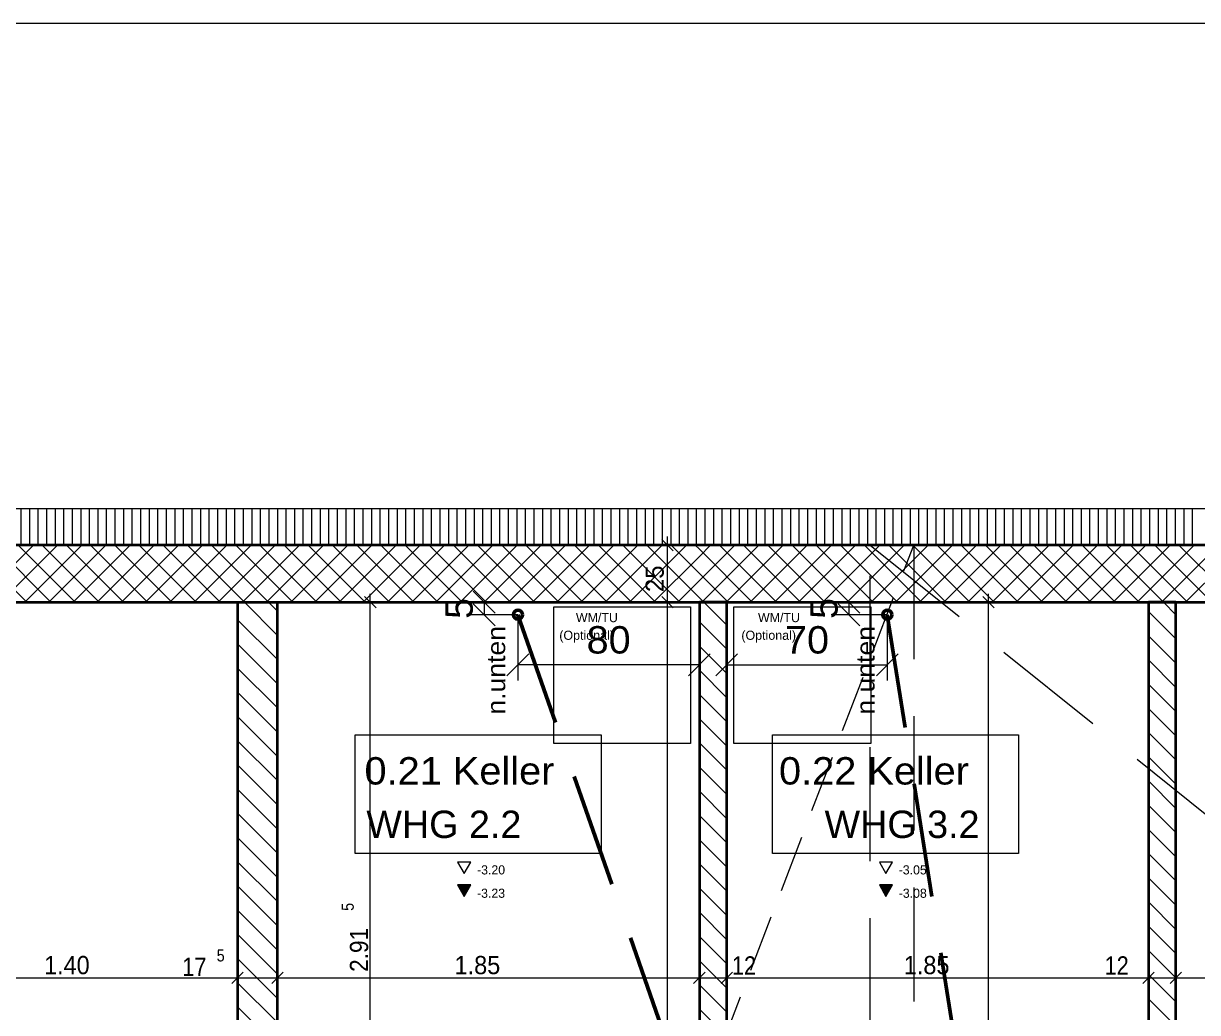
# Model space of a CAD drawing. Header units: millimetres. Extents: x -3497 to 2618, y -1809 to 2456.
# Drawn here: x -2502 to -1987, y 1948 to 2381 of the extents above; entities that cross this region are included whole.
import ezdxf
from ezdxf.enums import TextEntityAlignment as Align

# ---------------------------------------------------------------- set-up
doc = ezdxf.new("R2010")
doc.units = ezdxf.units.MM
doc.header["$LTSCALE"] = 100
doc.linetypes.add('HIDDEN', pattern=[0.375, 0.25, -0.125])
doc.linetypes.add('HIDDENX2', pattern=[0.75, 0.5, -0.25])
for name, color, linetype, true_color in [('00_Anm.FP', 7, 'Continuous', 0x00c0ff), ('10-0.03 Solid', 3, 'Continuous', 0x00ff00), ('10-0.05 Solid', 1, 'Continuous', 0xff0000), ('20-Beton', 9, 'Continuous', 0x808080), ('30-Text', 7, 'Continuous', 0xff8000), ('30-Text 6', 3, 'Continuous', 0x00ff00), ('40-Raumstempel', 7, 'Continuous', 0x000000), ('50-Sanitärapparate', 6, 'Continuous', 0xff00ff), ('50-Türen&Fenster', 9, 'Continuous', 0x808080), ('Layer31', 9, 'Continuous', 0x808080)]:
    doc.layers.add(name, color=color, linetype=linetype, true_color=true_color)
for name, color, linetype in [('10-0.05 Strichpunkt', 7, 'Continuous'), ('10-0.25 Solid', 7, 'Continuous'), ('Layer34', 7, 'Continuous')]:
    doc.layers.add(name, color=color, linetype=linetype)
doc.styles.add('Arial', font='arial.ttf')
doc.dimstyles.new('ISO-25', dxfattribs={"dimtxt": 2.5, "dimasz": 2.5, "dimexe": 1.25, "dimexo": 0.625, "dimtad": 1, "dimtxsty": 'Standard', "dimcen": 2.5, "dimadec": 0, "dimazin": 0, "dimtfac": 1, "dimtmove": 0, "dimatfit": 3, "dimfxl": 0, "dimarcsym": 0})

# ---------------------------------------------------------------- blocks, each defined once
blk = doc.blocks.new('*D278')
at = {"layer": '10-0.05 Strichpunkt', "color": 6, "linetype": 'Continuous', "lineweight": 13, "true_color": 0xff00ff}
for p, q in [((-2295.2, 2122.68), (-2304.8, 2132.28)), ((-2294.98, 2127.48), (-2306.86, 2127.48)), ((-2304.8, 2126.8), (-2295.2, 2117.2)), ((-2300, 2127.48), (-2300, 2122)), ((-2300, 2127.48), (-2300, 2127.48)), ((-2285.19, 2122), (-2306.86, 2122)), ((-2300, 2122), (-2300, 2122))]:
    blk.add_line(p, q, dxfattribs=at)
at = {"layer": '10-0.05 Strichpunkt', "color": 6, "linetype": 'Continuous', "lineweight": 13, "true_color": 0xff00ff, "style": 'Arial', "width": 0.974227}
blk.add_text('5', height=12, rotation=90, dxfattribs=at).set_placement((-2305, 2120.2), (-2305, 2129.27), align=Align.FIT)
blk = doc.blocks.new('_Oblique')
at = {"color": 0, "linetype": 'ByBlock', "lineweight": -2}
blk.add_line((-0.5, -0.5), (0.5, 0.5), dxfattribs=at)
blk = doc.blocks.new('*D279')
at = {"layer": '10-0.05 Strichpunkt', "color": 6, "linetype": 'Continuous', "lineweight": 13, "true_color": 0xff00ff}
for p, q in [((-2135.2, 2122.68), (-2144.8, 2132.28)), ((-2137.9, 2127.48), (-2146.86, 2127.48)), ((-2144.8, 2126.8), (-2135.2, 2117.2)), ((-2140, 2127.48), (-2140, 2122)), ((-2140, 2127.48), (-2140, 2127.48)), ((-2123.19, 2122), (-2146.86, 2122)), ((-2140, 2122), (-2140, 2122))]:
    blk.add_line(p, q, dxfattribs=at)
at = {"layer": '10-0.05 Strichpunkt', "color": 6, "linetype": 'Continuous', "lineweight": 13, "true_color": 0xff00ff, "style": 'Arial', "width": 0.974227}
blk.add_text('5', height=12, rotation=90, dxfattribs=at).set_placement((-2145, 2120.2), (-2145, 2129.27), align=Align.FIT)
blk = doc.blocks.new('*D280')
at = {"layer": '10-0.05 Strichpunkt', "color": 6, "linetype": 'Continuous', "lineweight": 13, "true_color": 0xff00ff}
for p, q in [((-2285.19, 2122), (-2285.19, 2093.14)), ((-2205.63, 2097.52), (-2205.63, 2106.86)), ((-2289.99, 2095.2), (-2280.39, 2104.8)), ((-2200.83, 2104.8), (-2210.43, 2095.2)), ((-2205.63, 2100), (-2285.19, 2100))]:
    blk.add_line(p, q, dxfattribs=at)
at = {"layer": '10-0.05 Strichpunkt', "color": 6, "linetype": 'Continuous', "lineweight": 13, "true_color": 0xff00ff, "style": 'Arial', "width": 1.03866}
blk.add_text('80', height=12, dxfattribs=at).set_placement((-2255.08, 2105), (-2235.74, 2105), align=Align.FIT)
blk = doc.blocks.new('*D281')
at = {"layer": '10-0.05 Strichpunkt', "color": 6, "linetype": 'Continuous', "lineweight": 13, "true_color": 0xff00ff}
for p, q in [((-2123.19, 2122), (-2123.19, 2093.14)), ((-2198.43, 2095.2), (-2188.83, 2104.8)), ((-2193.63, 2102.74), (-2193.63, 2093.14)), ((-2118.39, 2104.8), (-2127.99, 2095.2)), ((-2193.63, 2100), (-2123.19, 2100))]:
    blk.add_line(p, q, dxfattribs=at)
at = {"layer": '10-0.05 Strichpunkt', "color": 6, "linetype": 'Continuous', "lineweight": 13, "true_color": 0xff00ff, "style": 'Arial', "width": 1.03866}
blk.add_text('70', height=12, dxfattribs=at).set_placement((-2168.08, 2105), (-2148.74, 2105), align=Align.FIT)
blk = doc.blocks.new('*X431')
at = {"layer": '40-Raumstempel', "color": 18, "linetype": 'Continuous', "lineweight": 13, "true_color": 0x000000}
for p, q in [((-2990.7, 2168.48), (-2990.7, 2152.48)), ((-2986.95, 2168.48), (-2986.95, 2152.48)), ((-2983.2, 2168.48), (-2983.2, 2152.48)), ((-2979.45, 2168.48), (-2979.45, 2152.48)), ((-2975.7, 2168.48), (-2975.7, 2152.48)), ((-2971.95, 2168.48), (-2971.95, 2152.48)), ((-2968.2, 2168.48), (-2968.2, 2152.48)), ((-2964.45, 2168.48), (-2964.45, 2152.48)), ((-2960.7, 2168.48), (-2960.7, 2152.48)), ((-2956.95, 2168.48), (-2956.95, 2152.48)), ((-2953.2, 2168.48), (-2953.2, 2152.48)), ((-2949.45, 2168.48), (-2949.45, 2152.48)), ((-2945.7, 2168.48), (-2945.7, 2152.48)), ((-2941.95, 2168.48), (-2941.95, 2152.48)), ((-2938.2, 2168.48), (-2938.2, 2152.48)), ((-2934.45, 2168.48), (-2934.45, 2152.48)), ((-2930.7, 2168.48), (-2930.7, 2152.48)), ((-2926.95, 2168.48), (-2926.95, 2152.48)), ((-2923.2, 2168.48), (-2923.2, 2152.48)), ((-2919.45, 2168.48), (-2919.45, 2152.48)), ((-2915.7, 2168.48), (-2915.7, 2152.48)), ((-2911.95, 2168.48), (-2911.95, 2152.48)), ((-2908.2, 2168.48), (-2908.2, 2152.48)), ((-2904.45, 2168.48), (-2904.45, 2152.48)), ((-2900.7, 2168.48), (-2900.7, 2152.48)), ((-2896.95, 2168.48), (-2896.95, 2152.48)), ((-2893.2, 2168.48), (-2893.2, 2152.48)), ((-2889.45, 2168.48), (-2889.45, 2152.48)), ((-2885.7, 2168.48), (-2885.7, 2152.48)), ((-2881.95, 2168.48), (-2881.95, 2152.48)), ((-2878.2, 2168.48), (-2878.2, 2152.48)), ((-2874.45, 2168.48), (-2874.45, 2152.48)), ((-2870.7, 2168.48), (-2870.7, 2152.48)), ((-2866.95, 2168.48), (-2866.95, 2152.48)), ((-2863.2, 2168.48), (-2863.2, 2152.48)), ((-2859.45, 2168.48), (-2859.45, 2152.48)), ((-2855.7, 2168.48), (-2855.7, 2152.48)), ((-2851.95, 2168.48), (-2851.95, 2152.48)), ((-2848.2, 2168.48), (-2848.2, 2152.48)), ((-2844.45, 2168.48), (-2844.45, 2152.48)), ((-2840.7, 2168.48), (-2840.7, 2152.48)), ((-2836.95, 2168.48), (-2836.95, 2152.48)), ((-2833.2, 2168.48), (-2833.2, 2152.48)), ((-2829.45, 2168.48), (-2829.45, 2152.48)), ((-2825.7, 2168.48), (-2825.7, 2152.48)), ((-2821.95, 2168.48), (-2821.95, 2152.48)), ((-2818.2, 2168.48), (-2818.2, 2152.48)), ((-2814.45, 2168.48), (-2814.45, 2152.48)), ((-2810.7, 2168.48), (-2810.7, 2152.48)), ((-2806.95, 2168.48), (-2806.95, 2152.48)), ((-2803.2, 2168.48), (-2803.2, 2152.48)), ((-2799.45, 2168.48), (-2799.45, 2152.48)), ((-2795.7, 2168.48), (-2795.7, 2152.48)), ((-2791.95, 2168.48), (-2791.95, 2152.48)), ((-2788.2, 2168.48), (-2788.2, 2152.48)), ((-2784.45, 2168.48), (-2784.45, 2152.48)), ((-2780.7, 2168.48), (-2780.7, 2152.48)), ((-2776.95, 2168.48), (-2776.95, 2152.48)), ((-2773.2, 2168.48), (-2773.2, 2152.48)), ((-2769.45, 2168.48), (-2769.45, 2152.48)), ((-2765.7, 2168.48), (-2765.7, 2152.48)), ((-2761.95, 2168.48), (-2761.95, 2152.48)), ((-2758.2, 2168.48), (-2758.2, 2152.48)), ((-2754.45, 2168.48), (-2754.45, 2152.48)), ((-2750.7, 2168.48), (-2750.7, 2152.48)), ((-2746.95, 2168.48), (-2746.95, 2152.48)), ((-2743.2, 2168.48), (-2743.2, 2152.48)), ((-2739.45, 2168.48), (-2739.45, 2152.48)), ((-2735.7, 2168.48), (-2735.7, 2152.48)), ((-2731.95, 2168.48), (-2731.95, 2152.48)), ((-2728.2, 2168.48), (-2728.2, 2152.48)), ((-2724.45, 2168.48), (-2724.45, 2152.48)), ((-2720.7, 2168.48), (-2720.7, 2152.48)), ((-2716.95, 2168.48), (-2716.95, 2152.48)), ((-2713.2, 2168.48), (-2713.2, 2152.48)), ((-2709.45, 2168.48), (-2709.45, 2152.48)), ((-2705.7, 2168.48), (-2705.7, 2152.48)), ((-2701.95, 2168.48), (-2701.95, 2152.48)), ((-2698.2, 2168.48), (-2698.2, 2152.48)), ((-2694.45, 2168.48), (-2694.45, 2152.48)), ((-2690.7, 2168.48), (-2690.7, 2152.48)), ((-2686.95, 2168.48), (-2686.95, 2152.48)), ((-2683.2, 2168.48), (-2683.2, 2152.48)), ((-2679.45, 2168.48), (-2679.45, 2152.48)), ((-2675.7, 2168.48), (-2675.7, 2152.48)), ((-2671.95, 2168.48), (-2671.95, 2152.48)), ((-2668.2, 2168.48), (-2668.2, 2152.48)), ((-2664.45, 2168.48), (-2664.45, 2152.48)), ((-2660.7, 2168.48), (-2660.7, 2152.48)), ((-2656.95, 2168.48), (-2656.95, 2152.48)), ((-2653.2, 2168.48), (-2653.2, 2152.48)), ((-2649.45, 2168.48), (-2649.45, 2152.48)), ((-2645.7, 2168.48), (-2645.7, 2152.48)), ((-2641.95, 2168.48), (-2641.95, 2152.48)), ((-2638.2, 2168.48), (-2638.2, 2152.48)), ((-2634.45, 2168.48), (-2634.45, 2152.48)), ((-2630.7, 2168.48), (-2630.7, 2152.48)), ((-2626.95, 2168.48), (-2626.95, 2152.48)), ((-2623.2, 2168.48), (-2623.2, 2152.48)), ((-2619.45, 2168.48), (-2619.45, 2152.48)), ((-2615.7, 2168.48), (-2615.7, 2152.48)), ((-2611.95, 2168.48), (-2611.95, 2152.48)), ((-2608.2, 2168.48), (-2608.2, 2152.48)), ((-2604.45, 2168.48), (-2604.45, 2152.48)), ((-2600.7, 2168.48), (-2600.7, 2152.48)), ((-2596.95, 2168.48), (-2596.95, 2152.48)), ((-2593.2, 2168.48), (-2593.2, 2152.48)), ((-2589.45, 2168.48), (-2589.45, 2152.48)), ((-2585.7, 2168.48), (-2585.7, 2152.48)), ((-2581.95, 2168.48), (-2581.95, 2152.48)), ((-2578.2, 2168.48), (-2578.2, 2152.48)), ((-2574.45, 2168.48), (-2574.45, 2152.48)), ((-2570.7, 2168.48), (-2570.7, 2152.48)), ((-2566.95, 2168.48), (-2566.95, 2152.48)), ((-2563.2, 2168.48), (-2563.2, 2152.48)), ((-2559.45, 2168.48), (-2559.45, 2152.48)), ((-2555.7, 2168.48), (-2555.7, 2152.48)), ((-2551.95, 2168.48), (-2551.95, 2152.48)), ((-2548.2, 2168.48), (-2548.2, 2152.48)), ((-2544.45, 2168.48), (-2544.45, 2152.48)), ((-2540.7, 2168.48), (-2540.7, 2152.48)), ((-2536.95, 2168.48), (-2536.95, 2152.48)), ((-2533.2, 2168.48), (-2533.2, 2152.48)), ((-2529.45, 2168.48), (-2529.45, 2152.48)), ((-2525.7, 2168.48), (-2525.7, 2152.48)), ((-2521.95, 2168.48), (-2521.95, 2152.48)), ((-2518.2, 2168.48), (-2518.2, 2152.48)), ((-2514.45, 2168.48), (-2514.45, 2152.48)), ((-2510.7, 2168.48), (-2510.7, 2152.48)), ((-2506.95, 2168.48), (-2506.95, 2152.48)), ((-2503.2, 2168.48), (-2503.2, 2152.48)), ((-2499.45, 2168.48), (-2499.45, 2152.48)), ((-2495.7, 2168.48), (-2495.7, 2152.48)), ((-2491.95, 2168.48), (-2491.95, 2152.48)), ((-2488.2, 2168.48), (-2488.2, 2152.48)), ((-2484.45, 2168.48), (-2484.45, 2152.48)), ((-2480.7, 2168.48), (-2480.7, 2152.48)), ((-2476.95, 2168.48), (-2476.95, 2152.48)), ((-2473.2, 2168.48), (-2473.2, 2152.48)), ((-2469.45, 2168.48), (-2469.45, 2152.48)), ((-2465.7, 2168.48), (-2465.7, 2152.48)), ((-2461.95, 2168.48), (-2461.95, 2152.48)), ((-2458.2, 2168.48), (-2458.2, 2152.48)), ((-2454.45, 2168.48), (-2454.45, 2152.48)), ((-2450.7, 2168.48), (-2450.7, 2152.48)), ((-2446.95, 2168.48), (-2446.95, 2152.48)), ((-2443.2, 2168.48), (-2443.2, 2152.48)), ((-2439.45, 2168.48), (-2439.45, 2152.48)), ((-2435.7, 2168.48), (-2435.7, 2152.48)), ((-2431.95, 2168.48), (-2431.95, 2152.48)), ((-2428.2, 2168.48), (-2428.2, 2152.48)), ((-2424.45, 2168.48), (-2424.45, 2152.48)), ((-2420.7, 2168.48), (-2420.7, 2152.48)), ((-2416.95, 2168.48), (-2416.95, 2152.48)), ((-2413.2, 2168.48), (-2413.2, 2152.48)), ((-2409.45, 2168.48), (-2409.45, 2152.48)), ((-2405.7, 2168.48), (-2405.7, 2152.48)), ((-2401.95, 2168.48), (-2401.95, 2152.48)), ((-2398.2, 2168.48), (-2398.2, 2152.48)), ((-2394.45, 2168.48), (-2394.45, 2152.48)), ((-2390.7, 2168.48), (-2390.7, 2152.48)), ((-2386.95, 2168.48), (-2386.95, 2152.48)), ((-2383.2, 2168.48), (-2383.2, 2152.48)), ((-2379.45, 2168.48), (-2379.45, 2152.48)), ((-2375.7, 2168.48), (-2375.7, 2152.48)), ((-2371.95, 2168.48), (-2371.95, 2152.48)), ((-2368.2, 2168.48), (-2368.2, 2152.48)), ((-2364.45, 2168.48), (-2364.45, 2152.48)), ((-2360.7, 2168.48), (-2360.7, 2152.48)), ((-2356.95, 2168.48), (-2356.95, 2152.48)), ((-2353.2, 2168.48), (-2353.2, 2152.48)), ((-2349.45, 2168.48), (-2349.45, 2152.48)), ((-2345.7, 2168.48), (-2345.7, 2152.48)), ((-2341.95, 2168.48), (-2341.95, 2152.48)), ((-2338.2, 2168.48), (-2338.2, 2152.48)), ((-2334.45, 2168.48), (-2334.45, 2152.48)), ((-2330.7, 2168.48), (-2330.7, 2152.48)), ((-2326.95, 2168.48), (-2326.95, 2152.48)), ((-2323.2, 2168.48), (-2323.2, 2152.48)), ((-2319.45, 2168.48), (-2319.45, 2152.48)), ((-2315.7, 2168.48), (-2315.7, 2152.48)), ((-2311.95, 2168.48), (-2311.95, 2152.48)), ((-2308.2, 2168.48), (-2308.2, 2152.48)), ((-2304.45, 2168.48), (-2304.45, 2152.48)), ((-2300.7, 2168.48), (-2300.7, 2152.48)), ((-2296.95, 2168.48), (-2296.95, 2152.48)), ((-2293.2, 2168.48), (-2293.2, 2152.48)), ((-2289.45, 2168.48), (-2289.45, 2152.48)), ((-2285.7, 2168.48), (-2285.7, 2152.48)), ((-2281.95, 2168.48), (-2281.95, 2152.48)), ((-2278.2, 2168.48), (-2278.2, 2152.48)), ((-2274.45, 2168.48), (-2274.45, 2152.48)), ((-2270.7, 2168.48), (-2270.7, 2152.48)), ((-2266.95, 2168.48), (-2266.95, 2152.48)), ((-2263.2, 2168.48), (-2263.2, 2152.48)), ((-2259.45, 2168.48), (-2259.45, 2152.48)), ((-2255.7, 2168.48), (-2255.7, 2152.48)), ((-2251.95, 2168.48), (-2251.95, 2152.48)), ((-2248.2, 2168.48), (-2248.2, 2152.48)), ((-2244.45, 2168.48), (-2244.45, 2152.48)), ((-2240.7, 2168.48), (-2240.7, 2152.48)), ((-2236.95, 2168.48), (-2236.95, 2152.48)), ((-2233.2, 2168.48), (-2233.2, 2152.48)), ((-2229.45, 2168.48), (-2229.45, 2152.48)), ((-2225.7, 2168.48), (-2225.7, 2152.48)), ((-2221.95, 2168.48), (-2221.95, 2152.48)), ((-2218.2, 2168.48), (-2218.2, 2152.48)), ((-2214.45, 2168.48), (-2214.45, 2152.48)), ((-2210.7, 2168.48), (-2210.7, 2152.48)), ((-2206.95, 2168.48), (-2206.95, 2152.48))]:
    blk.add_line(p, q, dxfattribs=at)
blk = doc.blocks.new('*X433')
at = {"layer": '40-Raumstempel', "color": 18, "linetype": 'Continuous', "lineweight": 13, "true_color": 0x000000}
for p, q in [((-2966.63, 2129.03), (-2943.19, 2152.48)), ((-2966.63, 2139.64), (-2953.79, 2152.48)), ((-2966.63, 2150.25), (-2964.4, 2152.48)), ((-2935.49, 2127.48), (-2960.49, 2152.48)), ((-2957.58, 2127.48), (-2932.58, 2152.48)), ((-2924.88, 2127.48), (-2949.88, 2152.48)), ((-2946.97, 2127.48), (-2921.97, 2152.48)), ((-2914.27, 2127.48), (-2939.27, 2152.48)), ((-2936.37, 2127.48), (-2911.37, 2152.48)), ((-2903.67, 2127.48), (-2928.67, 2152.48)), ((-2925.76, 2127.48), (-2900.76, 2152.48)), ((-2893.06, 2127.48), (-2918.06, 2152.48)), ((-2915.15, 2127.48), (-2890.15, 2152.48)), ((-2882.45, 2127.48), (-2907.45, 2152.48)), ((-2904.55, 2127.48), (-2879.55, 2152.48)), ((-2871.85, 2127.48), (-2896.85, 2152.48)), ((-2893.94, 2127.48), (-2868.94, 2152.48)), ((-2861.24, 2127.48), (-2886.24, 2152.48)), ((-2883.33, 2127.48), (-2858.33, 2152.48)), ((-2850.63, 2127.48), (-2875.63, 2152.48)), ((-2872.73, 2127.48), (-2847.73, 2152.48)), ((-2840.03, 2127.48), (-2865.03, 2152.48)), ((-2862.12, 2127.48), (-2837.12, 2152.48)), ((-2829.42, 2127.48), (-2854.42, 2152.48)), ((-2851.51, 2127.48), (-2826.51, 2152.48)), ((-2818.82, 2127.48), (-2843.82, 2152.48)), ((-2840.91, 2127.48), (-2815.91, 2152.48)), ((-2808.21, 2127.48), (-2833.21, 2152.48)), ((-2830.3, 2127.48), (-2805.3, 2152.48)), ((-2797.6, 2127.48), (-2822.6, 2152.48)), ((-2819.69, 2127.48), (-2794.69, 2152.48)), ((-2787, 2127.48), (-2812, 2152.48)), ((-2809.09, 2127.48), (-2784.09, 2152.48)), ((-2776.39, 2127.48), (-2801.39, 2152.48)), ((-2798.48, 2127.48), (-2773.48, 2152.48)), ((-2765.78, 2127.48), (-2790.78, 2152.48)), ((-2787.87, 2127.48), (-2762.87, 2152.48)), ((-2755.18, 2127.48), (-2780.18, 2152.48)), ((-2777.27, 2127.48), (-2752.27, 2152.48)), ((-2744.57, 2127.48), (-2769.57, 2152.48)), ((-2766.66, 2127.48), (-2741.66, 2152.48)), ((-2733.96, 2127.48), (-2758.96, 2152.48)), ((-2756.05, 2127.48), (-2731.05, 2152.48)), ((-2723.36, 2127.48), (-2748.36, 2152.48)), ((-2745.45, 2127.48), (-2720.45, 2152.48)), ((-2712.75, 2127.48), (-2737.75, 2152.48)), ((-2734.84, 2127.48), (-2709.84, 2152.48)), ((-2702.14, 2127.48), (-2727.14, 2152.48)), ((-2724.23, 2127.48), (-2699.23, 2152.48)), ((-2691.54, 2127.48), (-2716.54, 2152.48)), ((-2713.63, 2127.48), (-2688.63, 2152.48)), ((-2680.93, 2127.48), (-2705.93, 2152.48)), ((-2703.02, 2127.48), (-2678.02, 2152.48)), ((-2670.32, 2127.48), (-2695.32, 2152.48)), ((-2692.41, 2127.48), (-2667.41, 2152.48)), ((-2659.72, 2127.48), (-2684.72, 2152.48)), ((-2681.81, 2127.48), (-2656.81, 2152.48)), ((-2649.11, 2127.48), (-2674.11, 2152.48)), ((-2671.2, 2127.48), (-2646.2, 2152.48)), ((-2638.5, 2127.48), (-2663.5, 2152.48)), ((-2660.59, 2127.48), (-2635.59, 2152.48)), ((-2627.9, 2127.48), (-2652.9, 2152.48)), ((-2649.99, 2127.48), (-2624.99, 2152.48)), ((-2617.29, 2127.48), (-2642.29, 2152.48)), ((-2639.38, 2127.48), (-2614.38, 2152.48)), ((-2606.68, 2127.48), (-2631.68, 2152.48)), ((-2628.77, 2127.48), (-2603.77, 2152.48)), ((-2596.08, 2127.48), (-2621.08, 2152.48)), ((-2618.17, 2127.48), (-2593.17, 2152.48)), ((-2585.47, 2127.48), (-2610.47, 2152.48)), ((-2607.56, 2127.48), (-2582.56, 2152.48)), ((-2574.86, 2127.48), (-2599.86, 2152.48)), ((-2596.95, 2127.48), (-2571.95, 2152.48)), ((-2564.26, 2127.48), (-2589.26, 2152.48)), ((-2586.35, 2127.48), (-2561.35, 2152.48)), ((-2553.65, 2127.48), (-2578.65, 2152.48)), ((-2575.74, 2127.48), (-2550.74, 2152.48)), ((-2543.04, 2127.48), (-2568.04, 2152.48)), ((-2565.13, 2127.48), (-2540.13, 2152.48)), ((-2532.44, 2127.48), (-2557.44, 2152.48)), ((-2554.53, 2127.48), (-2529.53, 2152.48)), ((-2521.83, 2127.48), (-2546.83, 2152.48)), ((-2543.92, 2127.48), (-2518.92, 2152.48)), ((-2511.22, 2127.48), (-2536.22, 2152.48)), ((-2533.31, 2127.48), (-2508.31, 2152.48)), ((-2500.62, 2127.48), (-2525.62, 2152.48)), ((-2522.71, 2127.48), (-2497.71, 2152.48)), ((-2490.01, 2127.48), (-2515.01, 2152.48)), ((-2512.1, 2127.48), (-2487.1, 2152.48)), ((-2479.4, 2127.48), (-2504.4, 2152.48)), ((-2501.49, 2127.48), (-2476.49, 2152.48)), ((-2468.8, 2127.48), (-2493.8, 2152.48)), ((-2490.89, 2127.48), (-2465.89, 2152.48)), ((-2458.19, 2127.48), (-2483.19, 2152.48)), ((-2480.28, 2127.48), (-2455.28, 2152.48)), ((-2447.58, 2127.48), (-2472.58, 2152.48)), ((-2469.67, 2127.48), (-2444.67, 2152.48)), ((-2436.98, 2127.48), (-2461.98, 2152.48)), ((-2459.07, 2127.48), (-2434.07, 2152.48)), ((-2426.37, 2127.48), (-2451.37, 2152.48)), ((-2448.46, 2127.48), (-2423.46, 2152.48)), ((-2415.76, 2127.48), (-2440.76, 2152.48)), ((-2437.85, 2127.48), (-2412.85, 2152.48)), ((-2405.16, 2127.48), (-2430.16, 2152.48)), ((-2427.25, 2127.48), (-2402.25, 2152.48)), ((-2394.55, 2127.48), (-2419.55, 2152.48)), ((-2416.64, 2127.48), (-2391.64, 2152.48)), ((-2383.94, 2127.48), (-2408.94, 2152.48)), ((-2406.04, 2127.48), (-2381.04, 2152.48)), ((-2373.34, 2127.48), (-2398.34, 2152.48)), ((-2395.43, 2127.48), (-2370.43, 2152.48)), ((-2362.73, 2127.48), (-2387.73, 2152.48)), ((-2384.82, 2127.48), (-2359.82, 2152.48)), ((-2352.12, 2127.48), (-2377.12, 2152.48)), ((-2374.22, 2127.48), (-2349.22, 2152.48)), ((-2341.52, 2127.48), (-2366.52, 2152.48)), ((-2363.61, 2127.48), (-2338.61, 2152.48)), ((-2330.91, 2127.48), (-2355.91, 2152.48)), ((-2353, 2127.48), (-2328, 2152.48)), ((-2320.3, 2127.48), (-2345.3, 2152.48)), ((-2342.4, 2127.48), (-2317.4, 2152.48)), ((-2309.7, 2127.48), (-2334.7, 2152.48)), ((-2331.79, 2127.48), (-2306.79, 2152.48)), ((-2299.09, 2127.48), (-2324.09, 2152.48)), ((-2321.18, 2127.48), (-2296.18, 2152.48)), ((-2288.48, 2127.48), (-2313.48, 2152.48)), ((-2310.58, 2127.48), (-2285.58, 2152.48)), ((-2277.88, 2127.48), (-2302.88, 2152.48)), ((-2299.97, 2127.48), (-2274.97, 2152.48)), ((-2267.27, 2127.48), (-2292.27, 2152.48)), ((-2289.36, 2127.48), (-2264.36, 2152.48)), ((-2256.67, 2127.48), (-2281.67, 2152.48)), ((-2278.76, 2127.48), (-2253.76, 2152.48)), ((-2246.06, 2127.48), (-2271.06, 2152.48)), ((-2268.15, 2127.48), (-2243.15, 2152.48)), ((-2235.45, 2127.48), (-2260.45, 2152.48)), ((-2257.54, 2127.48), (-2232.54, 2152.48)), ((-2224.85, 2127.48), (-2249.85, 2152.48)), ((-2246.94, 2127.48), (-2221.94, 2152.48)), ((-2214.24, 2127.48), (-2239.24, 2152.48)), ((-2236.33, 2127.48), (-2211.33, 2152.48)), ((-2205.63, 2129.47), (-2228.63, 2152.48)), ((-2205.63, 2140.08), (-2218.03, 2152.48)), ((-2205.63, 2150.69), (-2207.42, 2152.48)), ((-2946.09, 2127.48), (-2966.63, 2148.01)), ((-2225.72, 2127.48), (-2205.63, 2147.57)), ((-2956.7, 2127.48), (-2966.63, 2137.4)), ((-2215.12, 2127.48), (-2205.63, 2136.97))]:
    blk.add_line(p, q, dxfattribs=at)
blk = doc.blocks.new('*X437')
at = {"layer": '10-0.05 Solid', "color": 18, "linetype": 'Continuous', "lineweight": 13, "true_color": 0x000000}
for p, q in [((-2405.16, 2127.48), (-2390.63, 2112.95)), ((-2394.55, 2127.48), (-2390.63, 2123.55)), ((-2408.13, 2119.84), (-2390.63, 2102.34)), ((-2408.13, 2109.23), (-2390.63, 2091.73)), ((-2408.13, 2098.63), (-2390.63, 2081.13)), ((-2408.13, 2088.02), (-2390.63, 2070.52)), ((-2408.13, 2077.41), (-2390.63, 2059.91)), ((-2408.13, 2066.81), (-2390.63, 2049.31)), ((-2408.13, 2056.2), (-2390.63, 2038.7)), ((-2408.13, 2045.59), (-2390.63, 2028.09)), ((-2408.13, 2034.99), (-2390.63, 2017.49)), ((-2408.13, 2024.38), (-2390.63, 2006.88)), ((-2408.13, 2013.77), (-2390.63, 1996.27)), ((-2408.13, 2003.17), (-2390.63, 1985.67)), ((-2408.13, 1992.56), (-2390.63, 1975.06)), ((-2408.13, 1981.95), (-2390.63, 1964.45)), ((-2408.13, 1971.35), (-2390.63, 1953.85)), ((-2408.13, 1960.74), (-2390.63, 1943.24)), ((-2408.13, 1950.13), (-2390.63, 1932.63)), ((-2408.13, 1939.53), (-2390.63, 1922.03)), ((-2408.13, 1928.92), (-2390.63, 1911.42)), ((-2408.13, 1918.31), (-2390.63, 1900.81)), ((-2408.13, 1907.71), (-2390.63, 1890.21)), ((-2408.13, 1897.1), (-2390.63, 1879.6)), ((-2408.13, 1886.5), (-2390.63, 1869)), ((-2408.13, 1875.89), (-2390.63, 1858.39)), ((-2408.13, 1865.28), (-2390.63, 1847.78)), ((-2408.13, 1854.68), (-2390.63, 1837.18)), ((-2408.13, 1844.07), (-2390.63, 1826.57)), ((-2408.13, 1833.46), (-2390.63, 1815.96)), ((-2408.13, 1822.86), (-2390.63, 1805.36)), ((-2408.13, 1812.25), (-2390.63, 1794.75)), ((-2408.13, 1801.64), (-2390.63, 1784.14)), ((-2408.13, 1791.04), (-2399.07, 1781.98))]:
    blk.add_line(p, q, dxfattribs=at)
blk = doc.blocks.new('*X439')
at = {"layer": '10-0.05 Solid', "color": 18, "linetype": 'Continuous', "lineweight": 13, "true_color": 0x000000}
for p, q in [((-2203.63, 2127.48), (-2193.63, 2117.47)), ((-2205.63, 2118.87), (-2193.63, 2106.87)), ((-2205.63, 2108.26), (-2193.63, 2096.26)), ((-2205.63, 2097.65), (-2193.63, 2085.65)), ((-2205.63, 2087.05), (-2193.63, 2075.05)), ((-2205.63, 2076.44), (-2193.63, 2064.44)), ((-2205.63, 2065.83), (-2193.63, 2053.83)), ((-2205.63, 2055.23), (-2193.63, 2043.23)), ((-2205.63, 2044.62), (-2193.63, 2032.62)), ((-2205.63, 2034.01), (-2193.63, 2022.01)), ((-2205.63, 2023.41), (-2193.63, 2011.41)), ((-2205.63, 2012.8), (-2193.63, 2000.8)), ((-2205.63, 2002.19), (-2193.63, 1990.19)), ((-2205.63, 1991.59), (-2193.63, 1979.59)), ((-2205.63, 1980.98), (-2193.63, 1968.98)), ((-2205.63, 1970.37), (-2193.63, 1958.37)), ((-2205.63, 1959.77), (-2193.63, 1947.77)), ((-2205.63, 1949.16), (-2193.63, 1937.16))]:
    blk.add_line(p, q, dxfattribs=at)
blk = doc.blocks.new('*X440')
at = {"layer": '10-0.05 Solid', "color": 18, "linetype": 'Continuous', "lineweight": 13, "true_color": 0x000000}
for p, q in [((-2002.11, 2127.48), (-1996.63, 2122)), ((-2008.63, 2123.39), (-1996.63, 2111.39)), ((-2008.63, 2112.78), (-1996.63, 2100.78)), ((-2008.63, 2102.18), (-1996.63, 2090.18)), ((-2008.63, 2091.57), (-1996.63, 2079.57)), ((-2008.63, 2080.96), (-1996.63, 2068.96)), ((-2008.63, 2070.36), (-1996.63, 2058.36)), ((-2008.63, 2059.75), (-1996.63, 2047.75)), ((-2008.63, 2049.14), (-1996.63, 2037.14)), ((-2008.63, 2038.54), (-1996.63, 2026.54)), ((-2008.63, 2027.93), (-1996.63, 2015.93)), ((-2008.63, 2017.33), (-1996.63, 2005.33)), ((-2008.63, 2006.72), (-1996.63, 1994.72)), ((-2008.63, 1996.11), (-1996.63, 1984.11)), ((-2008.63, 1985.51), (-1996.63, 1973.51)), ((-2008.63, 1974.9), (-1996.63, 1962.9)), ((-2008.63, 1964.29), (-1996.63, 1952.29)), ((-2008.63, 1953.69), (-1996.63, 1941.69))]:
    blk.add_line(p, q, dxfattribs=at)
blk = doc.blocks.new('*X544')
at = {"layer": '40-Raumstempel', "color": 18, "linetype": 'Continuous', "lineweight": 13, "true_color": 0x000000}
for p, q in [((-2203.2, 2168.48), (-2203.2, 2152.48)), ((-2199.45, 2168.48), (-2199.45, 2152.48)), ((-2195.7, 2168.48), (-2195.7, 2152.48)), ((-2191.95, 2168.48), (-2191.95, 2152.48)), ((-2188.2, 2168.48), (-2188.2, 2152.48)), ((-2184.45, 2168.48), (-2184.45, 2152.48)), ((-2180.7, 2168.48), (-2180.7, 2152.48)), ((-2176.95, 2168.48), (-2176.95, 2152.48)), ((-2173.2, 2168.48), (-2173.2, 2152.48)), ((-2169.45, 2168.48), (-2169.45, 2152.48)), ((-2165.7, 2168.48), (-2165.7, 2152.48)), ((-2161.95, 2168.48), (-2161.95, 2152.48)), ((-2158.2, 2168.48), (-2158.2, 2152.48)), ((-2154.45, 2168.48), (-2154.45, 2152.48)), ((-2150.7, 2168.48), (-2150.7, 2152.48)), ((-2146.95, 2168.48), (-2146.95, 2152.48)), ((-2143.2, 2168.48), (-2143.2, 2152.48)), ((-2139.45, 2168.48), (-2139.45, 2152.48)), ((-2135.7, 2168.48), (-2135.7, 2152.48)), ((-2131.95, 2168.48), (-2131.95, 2152.48)), ((-2128.2, 2168.48), (-2128.2, 2152.48)), ((-2124.45, 2168.48), (-2124.45, 2152.48)), ((-2120.7, 2168.48), (-2120.7, 2152.48)), ((-2116.95, 2168.48), (-2116.95, 2152.48)), ((-2113.2, 2168.48), (-2113.2, 2152.48)), ((-2109.45, 2168.48), (-2109.45, 2152.48)), ((-2105.7, 2168.48), (-2105.7, 2152.48)), ((-2101.95, 2168.48), (-2101.95, 2152.48)), ((-2098.2, 2168.48), (-2098.2, 2152.48)), ((-2094.45, 2168.48), (-2094.45, 2152.48)), ((-2090.7, 2168.48), (-2090.7, 2152.48)), ((-2086.95, 2168.48), (-2086.95, 2152.48)), ((-2083.2, 2168.48), (-2083.2, 2152.48)), ((-2079.45, 2168.48), (-2079.45, 2152.48)), ((-2075.7, 2168.48), (-2075.7, 2152.48)), ((-2071.95, 2168.48), (-2071.95, 2152.48)), ((-2068.2, 2168.48), (-2068.2, 2152.48)), ((-2064.45, 2168.48), (-2064.45, 2152.48)), ((-2060.7, 2168.48), (-2060.7, 2152.48)), ((-2056.95, 2168.48), (-2056.95, 2152.48)), ((-2053.2, 2168.48), (-2053.2, 2152.48)), ((-2049.45, 2168.48), (-2049.45, 2152.48)), ((-2045.7, 2168.48), (-2045.7, 2152.48)), ((-2041.95, 2168.48), (-2041.95, 2152.48)), ((-2038.2, 2168.48), (-2038.2, 2152.48)), ((-2034.45, 2168.48), (-2034.45, 2152.48)), ((-2030.7, 2168.48), (-2030.7, 2152.48)), ((-2026.95, 2168.48), (-2026.95, 2152.48)), ((-2023.2, 2168.48), (-2023.2, 2152.48)), ((-2019.45, 2168.48), (-2019.45, 2152.48)), ((-2015.7, 2168.48), (-2015.7, 2152.48)), ((-2011.95, 2168.48), (-2011.95, 2152.48)), ((-2008.2, 2168.48), (-2008.2, 2152.48)), ((-2004.45, 2168.48), (-2004.45, 2152.48)), ((-2000.7, 2168.48), (-2000.7, 2152.48)), ((-1996.95, 2168.48), (-1996.95, 2152.48)), ((-1993.2, 2168.48), (-1993.2, 2152.48)), ((-1989.45, 2168.48), (-1989.45, 2152.48))]:
    blk.add_line(p, q, dxfattribs=at)
blk = doc.blocks.new('*X545')
at = {"layer": '40-Raumstempel', "color": 18, "linetype": 'Continuous', "lineweight": 13, "true_color": 0x000000}
for p, q in [((-2205.63, 2136.97), (-2190.12, 2152.48)), ((-2205.63, 2147.57), (-2200.72, 2152.48)), ((-2204.51, 2127.48), (-2179.51, 2152.48)), ((-2171.81, 2127.48), (-2196.81, 2152.48)), ((-2193.9, 2127.48), (-2168.9, 2152.48)), ((-2161.21, 2127.48), (-2186.21, 2152.48)), ((-2183.3, 2127.48), (-2158.3, 2152.48)), ((-2150.6, 2127.48), (-2175.6, 2152.48)), ((-2172.69, 2127.48), (-2147.69, 2152.48)), ((-2139.99, 2127.48), (-2164.99, 2152.48)), ((-2162.08, 2127.48), (-2137.08, 2152.48)), ((-2129.39, 2127.48), (-2154.39, 2152.48)), ((-2151.48, 2127.48), (-2126.48, 2152.48)), ((-2118.78, 2127.48), (-2143.78, 2152.48)), ((-2140.87, 2127.48), (-2115.87, 2152.48)), ((-2108.17, 2127.48), (-2133.17, 2152.48)), ((-2130.26, 2127.48), (-2105.26, 2152.48)), ((-2097.57, 2127.48), (-2122.57, 2152.48)), ((-2119.66, 2127.48), (-2094.66, 2152.48)), ((-2086.96, 2127.48), (-2111.96, 2152.48)), ((-2109.05, 2127.48), (-2084.05, 2152.48)), ((-2076.35, 2127.48), (-2101.35, 2152.48)), ((-2098.44, 2127.48), (-2073.44, 2152.48)), ((-2065.75, 2127.48), (-2090.75, 2152.48)), ((-2087.84, 2127.48), (-2062.84, 2152.48)), ((-2055.14, 2127.48), (-2080.14, 2152.48)), ((-2077.23, 2127.48), (-2052.23, 2152.48)), ((-2044.53, 2127.48), (-2069.53, 2152.48)), ((-2066.62, 2127.48), (-2041.62, 2152.48)), ((-2033.93, 2127.48), (-2058.93, 2152.48)), ((-2056.02, 2127.48), (-2031.02, 2152.48)), ((-2023.32, 2127.48), (-2048.32, 2152.48)), ((-2045.41, 2127.48), (-2020.41, 2152.48)), ((-2012.71, 2127.48), (-2037.71, 2152.48)), ((-2034.8, 2127.48), (-2009.8, 2152.48)), ((-2002.11, 2127.48), (-2027.11, 2152.48)), ((-2024.2, 2127.48), (-1999.2, 2152.48)), ((-1991.5, 2127.48), (-2016.5, 2152.48)), ((-2013.59, 2127.48), (-1988.59, 2152.48)), ((-1980.89, 2127.48), (-2005.89, 2152.48)), ((-2002.98, 2127.48), (-1977.98, 2152.48)), ((-1970.29, 2127.48), (-1995.29, 2152.48)), ((-1992.38, 2127.48), (-1967.38, 2152.48)), ((-2182.42, 2127.48), (-2205.63, 2150.69)), ((-2193.03, 2127.48), (-2205.63, 2140.08)), ((-2203.63, 2127.48), (-2205.63, 2129.47))]:
    blk.add_line(p, q, dxfattribs=at)
blk = doc.blocks.new('AnonymMegaMac_nNn0674')
at = {"layer": '20-Beton', "color": 8, "linetype": 'Continuous', "lineweight": 13, "true_color": 0x808080}
for p, q in [((-2548.13, 1958.19), (-2548.13, 1967.57)), ((-2408.13, 1958.19), (-2408.13, 1967.57)), ((-2545.63, 1965.38), (-2550.63, 1960.38)), ((-2548.13, 1962.88), (-2408.13, 1962.88)), ((-2405.63, 1965.38), (-2410.63, 1960.38))]:
    blk.add_line(p, q, dxfattribs=at)
at = {"layer": '20-Beton', "color": 8, "linetype": 'Continuous', "lineweight": 18, "true_color": 0x808080, "style": 'Arial'}
for s, height, width, p, p2 in [('1.40', 8, 0.919367, (-2493, 1964.47), (-2473.02, 1964.47)), ('5', 5.28, 0.853093, (-2417.3, 1970.04), (-2413.8, 1970.04)), ('17', 8, 0.860825, (-2432.44, 1963.73), (-2421.75, 1963.73))]:
    blk.add_text(s, height=height, dxfattribs=dict(at, width=width)).set_placement(p, p2, align=Align.FIT)
blk = doc.blocks.new('AnonymMegaMac_nNn0675')
at = {"layer": '20-Beton', "color": 8, "linetype": 'Continuous', "lineweight": 13, "true_color": 0x808080}
for p, q in [((-2408.13, 1958.19), (-2408.13, 1967.57)), ((-2390.63, 1958.19), (-2390.63, 1967.57)), ((-2405.63, 1965.38), (-2410.63, 1960.38)), ((-2408.13, 1962.88), (-2390.63, 1962.88)), ((-2388.13, 1965.38), (-2393.13, 1960.38))]:
    blk.add_line(p, q, dxfattribs=at)
blk = doc.blocks.new('AnonymMegaMac_nNn0676')
at = {"layer": '20-Beton', "color": 8, "linetype": 'Continuous', "lineweight": 13, "true_color": 0x808080}
for p, q in [((-2390.63, 1958.19), (-2390.63, 1967.57)), ((-2205.63, 1958.19), (-2205.63, 1967.57)), ((-2388.13, 1965.38), (-2393.13, 1960.38)), ((-2390.63, 1962.88), (-2205.63, 1962.88)), ((-2203.13, 1965.38), (-2208.13, 1960.38))]:
    blk.add_line(p, q, dxfattribs=at)
at = {"layer": '20-Beton', "color": 8, "linetype": 'Continuous', "lineweight": 18, "true_color": 0x808080, "style": 'Arial', "width": 0.923417}
blk.add_text('1.85', height=8, dxfattribs=at).set_placement((-2312.99, 1964.47), (-2292.93, 1964.47), align=Align.FIT)
blk = doc.blocks.new('AnonymMegaMac_nNn0677')
at = {"layer": '20-Beton', "color": 8, "linetype": 'Continuous', "lineweight": 13, "true_color": 0x808080}
for p, q in [((-2205.63, 1958.19), (-2205.63, 1967.57)), ((-2193.63, 1958.19), (-2193.63, 1967.57)), ((-2203.13, 1965.38), (-2208.13, 1960.38)), ((-2205.63, 1962.88), (-2193.63, 1962.88)), ((-2191.13, 1965.38), (-2196.13, 1960.38))]:
    blk.add_line(p, q, dxfattribs=at)
blk = doc.blocks.new('AnonymMegaMac_nNn0678')
at = {"layer": '20-Beton', "color": 8, "linetype": 'Continuous', "lineweight": 13, "true_color": 0x808080}
for p, q in [((-2193.63, 1958.19), (-2193.63, 1967.57)), ((-2008.63, 1958.19), (-2008.63, 1967.57)), ((-2191.13, 1965.38), (-2196.13, 1960.38)), ((-2193.63, 1962.88), (-2008.63, 1962.88)), ((-2006.13, 1965.38), (-2011.13, 1960.38))]:
    blk.add_line(p, q, dxfattribs=at)
at = {"layer": '20-Beton', "color": 8, "linetype": 'Continuous', "lineweight": 18, "true_color": 0x808080, "style": 'Arial'}
for s, width, p, p2 in [('12', 0.854381, (-2191.36, 1964.3), (-2180.75, 1964.3)), ('1.85', 0.923417, (-2115.99, 1964.47), (-2095.93, 1964.47)), ('12', 0.854381, (-2027.9, 1964.3), (-2017.29, 1964.3))]:
    blk.add_text(s, height=8, dxfattribs=dict(at, width=width)).set_placement(p, p2, align=Align.FIT)
blk = doc.blocks.new('AnonymMegaMac_nNn0679')
at = {"layer": '20-Beton', "color": 8, "linetype": 'Continuous', "lineweight": 13, "true_color": 0x808080}
for p, q in [((-2008.63, 1958.19), (-2008.63, 1967.57)), ((-1996.63, 1958.19), (-1996.63, 1967.57)), ((-2006.13, 1965.38), (-2011.13, 1960.38)), ((-2008.63, 1962.88), (-1996.63, 1962.88)), ((-1994.13, 1965.38), (-1999.13, 1960.38))]:
    blk.add_line(p, q, dxfattribs=at)
blk = doc.blocks.new('AnonymMegaMac_nNn0680')
at = {"layer": '20-Beton', "color": 8, "linetype": 'Continuous', "lineweight": 13, "true_color": 0x808080}
for p, q in [((-1996.63, 1958.19), (-1996.63, 1967.57)), ((-1816.63, 1958.19), (-1816.63, 1967.57)), ((-1994.13, 1965.38), (-1999.13, 1960.38)), ((-1996.63, 1962.88), (-1816.63, 1962.88)), ((-1814.13, 1965.38), (-1819.13, 1960.38))]:
    blk.add_line(p, q, dxfattribs=at)
at = {"layer": '20-Beton', "color": 8, "linetype": 'Continuous', "lineweight": 18, "true_color": 0x808080, "style": 'Arial'}
for s, width, p, p2 in [('1.80', 0.919367, (-1921.49, 1964.47), (-1901.52, 1964.47)), ('12', 0.854381, (-1835.9, 1964.3), (-1825.29, 1964.3))]:
    blk.add_text(s, height=8, dxfattribs=dict(at, width=width)).set_placement(p, p2, align=Align.FIT)
blk = doc.blocks.new('AnonymMegaMac_nNn0807')
at = {"layer": '20-Beton', "color": 8, "linetype": 'Continuous', "lineweight": 13, "true_color": 0x808080}
for p, q in [((-2345.24, 2127.48), (-2369.92, 2127.48)), ((-2347.42, 2124.98), (-2352.42, 2129.98)), ((-2349.92, 2127.48), (-2349.92, 2131.23)), ((-2349.92, 1835.96), (-2349.92, 2127.48)), ((-2352.42, 1838.46), (-2347.42, 1833.46)), ((-2345.24, 1835.96), (-2369.92, 1835.96))]:
    blk.add_line(p, q, dxfattribs=at)
at = {"layer": '20-Beton', "color": 8, "linetype": 'Continuous', "lineweight": 18, "true_color": 0x808080, "style": 'Arial'}
for s, height, width, p, p2 in [('5', 5.28, 0.853093, (-2357.19, 1992.22), (-2357.19, 1995.72)), ('2.91', 8, 0.890648, (-2350.89, 1965.45), (-2350.89, 1984.8)), ('12', 8, 0.854381, (-2351.34, 1836.94), (-2351.34, 1847.55))]:
    blk.add_text(s, height=height, rotation=90, dxfattribs=dict(at, width=width)).set_placement(p, p2, align=Align.FIT)
blk = doc.blocks.new('AnonymMegaMac_nNn0839')
at = {"layer": '20-Beton', "color": 8, "linetype": 'Continuous', "lineweight": 13, "true_color": 0x808080}
blk.add_line((692.37, 2168.35), (-3105.19, 2168.35), dxfattribs=at)
blk = doc.blocks.new('AnonymMegaMac_nNn0840')
at = {"layer": '20-Beton', "color": 8, "linetype": 'Continuous', "lineweight": 13, "true_color": 0x808080}
blk.add_line((692.37, 2168.35), (-3105.19, 2168.35), dxfattribs=at)
blk = doc.blocks.new('AnonymMegaMac_nNn0983')
at = {"layer": '20-Beton', "color": 8, "linetype": 'Continuous', "lineweight": 13, "true_color": 0x808080}
blk.add_line((-2078.78, 1658.98), (-2078.76, 2127.47), dxfattribs=at)
blk = doc.blocks.new('AnonymMegaMac_nNn0984')
at = {"layer": '20-Beton', "color": 8, "linetype": 'Continuous', "lineweight": 13, "true_color": 0x808080}
for p, q in [((-2074.07, 2127.47), (-2163.63, 2127.48)), ((-2076.26, 2124.97), (-2081.26, 2129.97)), ((-2078.78, 1658.98), (-2078.76, 2127.47)), ((-2078.76, 2127.47), (-2078.76, 2131.22))]:
    blk.add_line(p, q, dxfattribs=at)
blk = doc.blocks.new('AnonymMegaMac_nNn01184')
at = {"layer": '20-Beton', "color": 8, "linetype": 'Continuous', "lineweight": 13, "true_color": 0x808080}
for p, q in [((-2214.95, 2127.48), (-2224.33, 2127.48)), ((-2222.14, 2129.98), (-2217.14, 2124.98)), ((-2219.64, 1658.98), (-2219.64, 2127.48))]:
    blk.add_line(p, q, dxfattribs=at)
blk = doc.blocks.new('AnonymMegaMac_nNn01185')
at = {"layer": '20-Beton', "color": 8, "linetype": 'Continuous', "lineweight": 13, "true_color": 0x808080}
for p, q in [((-2214.95, 2152.48), (-2224.33, 2152.48)), ((-2217.14, 2149.98), (-2222.14, 2154.98)), ((-2219.64, 2152.48), (-2219.64, 2156.23)), ((-2219.64, 2127.48), (-2219.64, 2152.48)), ((-2214.95, 2127.48), (-2224.33, 2127.48)), ((-2222.14, 2129.98), (-2217.14, 2124.98))]:
    blk.add_line(p, q, dxfattribs=at)
at = {"layer": '20-Beton', "color": 8, "linetype": 'Continuous', "lineweight": 18, "true_color": 0x808080, "style": 'Arial', "width": 0.9375}
blk.add_text('25', height=8, rotation=90, dxfattribs=at).set_placement((-2221.23, 2131.94), (-2221.23, 2143.58), align=Align.FIT)
blk = doc.blocks.new('SheetMove_001_nNn01233')
at = {"layer": 'Layer34', "color": 7, "linetype": 'Continuous', "lineweight": 13}
blk.add_line((1543.4, 2381.12), (-3421.6, 2381.12), dxfattribs=at)

msp = doc.modelspace()

# ---------------------------------------------------------------- hatches: boundary and pattern name
at = {"layer": '20-Beton', "linetype": 'Continuous', "lineweight": 13, "true_color": 0x808080}
for points in [[(-2308.74, 1998.54), (-2305.83, 2003.58), (-2311.65, 2003.58)], [(-2123.78, 1998.54), (-2120.87, 2003.58), (-2126.69, 2003.58)]]:
    msp.add_hatch(color=8, dxfattribs=at).paths.add_polyline_path(points, flags=0)

# ---------------------------------------------------------------- linework, layer by layer
at = {"layer": '00_Anm.FP', "color": 8, "linetype": 'Continuous', "lineweight": 18, "true_color": 0x808080}
for points in [[(-2205.63, 2168.48), (-3007.63, 2168.48)], [(-703.63, 2168.48), (-2205.63, 2168.48)]]:
    msp.add_lwpolyline(points, dxfattribs=at)
at = {"layer": '00_Anm.FP', "color": 8, "linetype": 'Continuous', "lineweight": 35, "true_color": 0x808080}
for points in [[(-2966.63, 2127.48), (-2205.63, 2127.48)], [(-2205.63, 2127.48), (-703.63, 2127.48)]]:
    msp.add_lwpolyline(points, dxfattribs=at)
at = {"layer": '10-0.03 Solid', "color": 3, "linetype": 'Continuous', "lineweight": 50, "true_color": 0x00ff00}
for centre in [(-2285.19, 2122), (-2123.19, 2122)]:
    msp.add_circle(centre, 2, dxfattribs=at)
at = {"layer": '10-0.25 Solid', "color": 8, "linetype": 'Continuous', "lineweight": 13, "true_color": 0x808080}
for p, q in [((-2269.47, 2065.53), (-2269.47, 2125.53)), ((-2269.47, 2125.53), (-2209.47, 2125.53)), ((-2209.47, 2125.53), (-2209.47, 2065.53)), ((-2190.43, 2065.53), (-2190.43, 2125.53)), ((-2190.43, 2125.53), (-2130.43, 2125.53)), ((-2130.43, 2125.53), (-2130.43, 2065.53)), ((-2209.47, 2065.53), (-2269.47, 2065.53)), ((-2130.43, 2065.53), (-2190.43, 2065.53))]:
    msp.add_line(p, q, dxfattribs=at)
at = {"layer": '20-Beton', "color": 8, "linetype": 'Continuous', "lineweight": 13, "true_color": 0x808080}
for p, q in [((-2305.83, 2013.58), (-2311.65, 2013.58)), ((-2311.65, 2013.58), (-2308.74, 2008.54)), ((-2308.74, 2008.54), (-2305.83, 2013.58)), ((-2120.87, 2013.58), (-2126.69, 2013.58)), ((-2126.69, 2013.58), (-2123.78, 2008.54)), ((-2123.78, 2008.54), (-2120.87, 2013.58)), ((-2305.83, 2003.58), (-2311.65, 2003.58)), ((-2311.65, 2003.58), (-2308.74, 1998.54)), ((-2308.74, 1998.54), (-2305.83, 2003.58)), ((-2120.87, 2003.58), (-2126.69, 2003.58)), ((-2126.69, 2003.58), (-2123.78, 1998.54)), ((-2123.78, 1998.54), (-2120.87, 2003.58))]:
    msp.add_line(p, q, dxfattribs=at)
at = {"layer": '30-Text', "color": 18, "linetype": 'HIDDENX2', "lineweight": 13, "true_color": 0x000000}
msp.add_line((-2130.64, 2152.48), (-1739.62, 1838.93), dxfattribs=at)
msp.add_lwpolyline([(-2130.64, 2152.48), (1117.37, 2152.48), (1117.37, 1638.98), (369.87, 1638.98), (369.87, 1838.88), (-116.13, 1838.88), (-116.13, 1638.98), (-1250.63, 1638.98), (-1250.63, 1838.93), (-1739.62, 1838.93), (-1739.62, 1638.98), (-2130.64, 1638.98)], close=True, dxfattribs=at)
at = {"layer": '30-Text 6', "color": 8, "linetype": 'Continuous', "lineweight": 35, "true_color": 0x808080}
for p, q in [((-2205.63, 2152.48), (-2966.63, 2152.48)), ((-703.63, 2152.48), (-2205.63, 2152.48))]:
    msp.add_line(p, q, dxfattribs=at)
at = {"layer": '30-Text 6', "color": 3, "linetype": 'HIDDENX2', "lineweight": 50, "true_color": 0x00ff00}
for p, q in [((-2285.19, 2122), (-2008.99, 1329.75)), ((-2123.19, 2122), (-1996.48, 1321.65))]:
    msp.add_line(p, q, dxfattribs=at)
at = {"layer": '50-Sanitärapparate', "color": 18, "linetype": 'HIDDEN', "lineweight": 13, "true_color": 0x000000}
msp.add_line((-2465.15, 1230.95), (-2111.63, 2152.48), dxfattribs=at)
at = {"layer": '50-Sanitärapparate', "color": 18, "linetype": 'HIDDENX2', "lineweight": 13, "true_color": 0x000000}
msp.add_lwpolyline([(-2991.63, 2152.48), (-2111.63, 2152.48), (-2111.63, 1215.45), (-2465.15, 1215.45), (-2465.15, 1230.95), (-2991.66, 1230.95)], close=True, dxfattribs=at)
at = {"layer": '50-Türen&Fenster', "color": 8, "linetype": 'Continuous', "lineweight": 35, "true_color": 0x808080}
for points in [[(-2408.13, 2127.48), (-2408.13, 1835.96)], [(-2408.13, 2127.48), (-2390.63, 2127.48)], [(-2390.63, 1781.98), (-2390.63, 2127.48)], [(-2205.63, 2127.48), (-2205.63, 1658.98)], [(-2193.63, 2127.48), (-2205.63, 2127.48)], [(-2193.63, 1658.98), (-2193.63, 2127.48)], [(-2008.63, 2127.48), (-2008.63, 1658.98)], [(-1996.63, 2127.48), (-2008.63, 2127.48)], [(-1996.63, 1658.98), (-1996.63, 2127.48)]]:
    msp.add_lwpolyline(points, dxfattribs=at)
at = {"layer": 'Layer31', "color": 8, "linetype": 'Continuous', "lineweight": 13, "true_color": 0x808080}
for points in [[(-2356.6, 2069.44), (-2248.67, 2069.44), (-2248.67, 2017.3), (-2356.6, 2017.3)], [(-2173.6, 2069.44), (-2065.67, 2069.44), (-2065.67, 2017.3), (-2173.6, 2017.3)]]:
    msp.add_lwpolyline(points, close=True, dxfattribs=at)

# ---------------------------------------------------------------- block references
for name in ['AnonymMegaMac_nNn0840', 'AnonymMegaMac_nNn0839', '*X431', '*X544', '*X433', 'AnonymMegaMac_nNn01185', '*X545', '*X437', 'AnonymMegaMac_nNn0807', 'AnonymMegaMac_nNn01184', '*X439', 'AnonymMegaMac_nNn0984', 'AnonymMegaMac_nNn0983', '*X440', 'AnonymMegaMac_nNn0674', 'AnonymMegaMac_nNn0676', 'AnonymMegaMac_nNn0678', 'AnonymMegaMac_nNn0680', 'AnonymMegaMac_nNn0675', 'AnonymMegaMac_nNn0677', 'AnonymMegaMac_nNn0679']:
    msp.add_blockref(name, (0, 0))

# ---------------------------------------------------------------- texts
at = {"layer": '10-0.05 Strichpunkt', "color": 216, "linetype": 'Continuous', "lineweight": 25, "true_color": 0x800080, "style": 'Arial', "width": 1.041577}
for p, p2 in [((-2290.78, 2078.25), (-2290.78, 2117.05)), ((-2128.78, 2078.25), (-2128.78, 2117.05))]:
    msp.add_text('n.unten', height=8, rotation=90, dxfattribs=at).set_placement(p, p2, align=Align.FIT)
at = {"layer": '10-0.25 Solid', "color": 8, "linetype": 'Continuous', "lineweight": 13, "true_color": 0x808080, "style": 'Arial'}
for s, width, p, p2 in [('WM/TU', 0.972727, (-2259.75, 2118.76), (-2241.35, 2118.76)), ('WM/TU', 0.972727, (-2179.9, 2118.76), (-2161.5, 2118.76)), ('(Optional)', 0.97797, (-2267.05, 2111.01), (-2243.08, 2111.01)), ('(Optional)', 0.97797, (-2187.2, 2111.01), (-2163.23, 2111.01))]:
    msp.add_text(s, height=4, dxfattribs=dict(at, width=width)).set_placement(p, p2, align=Align.FIT)
at = {"layer": 'Layer31', "color": 8, "linetype": 'Continuous', "lineweight": 13, "true_color": 0x808080, "style": 'Arial'}
for s, height, width, p, p2 in [('0.21 Keller', 12, 1.040468, (-2352.48, 2047.59), (-2269.18, 2047.59)), ('0.22 Keller', 12, 1.040468, (-2170.69, 2047.59), (-2087.38, 2047.59)), ('WHG 2.2', 12, 0.986934, (-2351.67, 2024.15), (-2283.69, 2024.15)), ('WHG 3.2', 12, 0.986934, (-2150.72, 2024.15), (-2082.74, 2024.15)), ('-3.20', 4, 0.965105, (-2303.11, 2008.19), (-2290.83, 2008.19)), ('-3.05', 4, 0.968563, (-2118.21, 2008.19), (-2105.88, 2008.19)), ('-3.23', 4, 0.966363, (-2303.13, 1997.95), (-2290.84, 1997.95)), ('-3.08', 4, 0.966992, (-2118.18, 1997.95), (-2105.88, 1997.95))]:
    msp.add_text(s, height=height, dxfattribs=dict(at, width=width)).set_placement(p, p2, align=Align.FIT)

# ---------------------------------------------------------------- dimensions: what is measured, and where the dimension line sits
at = {"layer": '10-0.05 Strichpunkt', "color": 6, "linetype": 'Continuous', "lineweight": 13, "true_color": 0xff00ff}
for base, p1, p2, picture, middle in [((-2300, 2122), (-2294.98, 2127.48), (-2285.19, 2122), '*D278', (-2311, 2124.74)), ((-2140, 2122), (-2137.9, 2127.48), (-2123.19, 2122), '*D279', (-2151, 2124.74))]:
    dim = msp.add_linear_dim(base=base, p1=p1, p2=p2, angle=270, dimstyle='ISO-25', override={"dimtxt": 12, "dimasz": 12, "dimexe": 8.571429, "dimgap": 1.714286, "dimtad": 1, "dimjust": 0, "dimdec": 0, "dimzin": 8, "dimpost": '<>', "dimtxsty": 'Arial', "dimblk1": 'Oblique', "dimblk2": 'Oblique', "dimsah": 1, "dimclrd": 6, "dimclre": 6, "dimclrt": 6, "dimadec": 0}, dxfattribs=at)
    dim.commit()
    dim.dimension.update_dxf_attribs({"geometry": picture, "text_midpoint": middle, "text_rotation": 90})
dim = msp.add_linear_dim(base=(-2285.19, 2100), p1=(-2205.63, 2097.52), p2=(-2285.19, 2122), angle=180, dimstyle='ISO-25', override={"dimtxt": 12, "dimasz": 12, "dimexe": 8.571429, "dimgap": 1.714286, "dimtad": 1, "dimjust": 0, "dimdec": 0, "dimzin": 8, "dimpost": '<>', "dimtxsty": 'Arial', "dimblk1": 'Oblique', "dimblk2": 'Oblique', "dimsah": 1, "dimclrd": 6, "dimclre": 6, "dimclrt": 6, "dimadec": 0}, dxfattribs=at)
dim.commit()
dim.dimension.update_dxf_attribs({"geometry": '*D280', "text_midpoint": (-2245.41, 2111)})
dim = msp.add_linear_dim(base=(-2123.19, 2100), p1=(-2193.63, 2102.74), p2=(-2123.19, 2122), dimstyle='ISO-25', override={"dimtxt": 12, "dimasz": 12, "dimexe": 8.571429, "dimgap": 1.714286, "dimtad": 1, "dimjust": 0, "dimdec": 0, "dimzin": 8, "dimpost": '<>', "dimtxsty": 'Arial', "dimblk1": 'Oblique', "dimblk2": 'Oblique', "dimsah": 1, "dimclrd": 6, "dimclre": 6, "dimclrt": 6, "dimadec": 0}, dxfattribs=at)
dim.commit()
dim.dimension.update_dxf_attribs({"geometry": '*D281', "text_midpoint": (-2158.41, 2111)})

# ---------------------------------------------------------------- next in the draw order: block references
msp.add_blockref('SheetMove_001_nNn01233', (0, 0))

doc.saveas('drawing.dxf')
